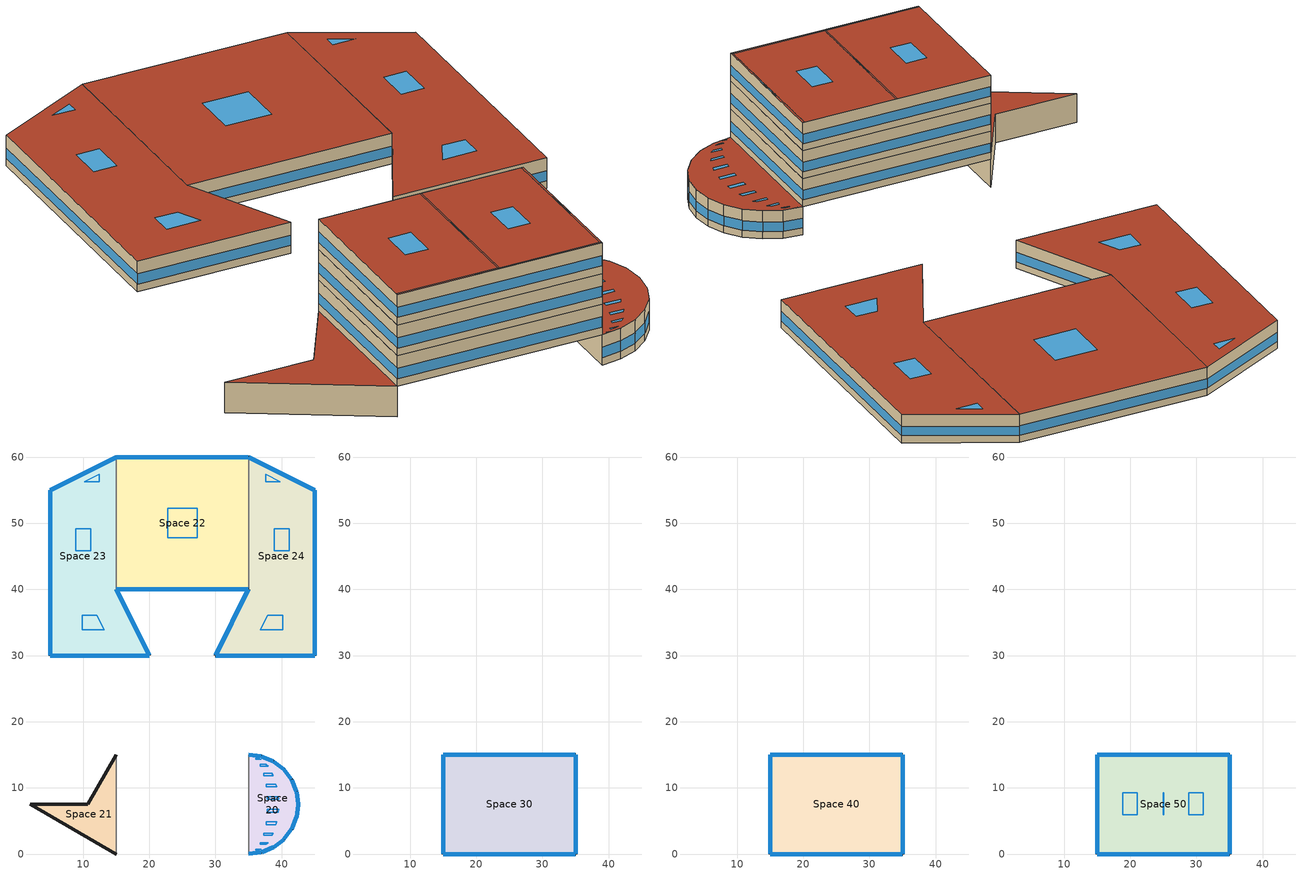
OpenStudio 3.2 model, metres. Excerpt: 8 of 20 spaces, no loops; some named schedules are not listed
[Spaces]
Space 20
 floor to Space 12: 35,15 36.94,14.74 38.75,14 40.3,12.8 41.5,11.25 42.24,9.44 42.5,7.5 42.24,5.56 41.5,3.75 40.3,2.2 38.75,1 36.94,0.26 35,0 z3.05
 wall outside: 35,0 36.94,0.26 38.75,1 40.3,2.2 41.5,3.75 42.24,5.56 42.5,7.5 42.24,9.44 41.5,11.25 40.3,12.8 38.75,14 36.94,14.74 35,15 z3.05:6.1
 wall to Space 11: 35,15 35,0 z3.05:6.1
 window (BTAP-Ext-FixedWindow:U=0.220 SHGC=0.600): 40.28,12.82 38.77,13.98 / 36.96,0.27 38.73,1 / 42.23,9.46 41.5,11.23 / 40.32,2.22 41.48,3.73 / 38.77,1.02 40.28,2.18 / 35.03,0 36.92,0.25 / 41.48,11.27 40.32,12.78 / 36.92,14.75 35.03,15 / 38.73,14 36.96,14.73 / 42.25,5.58 42.5,7.47 / 42.5,7.53 42.25,9.42 / 41.5,3.77 42.23,5.54 z3.81:4.85
 roof outside: 35,0 36.94,0.26 38.75,1 40.3,2.2 41.5,3.75 42.24,5.56 42.5,7.5 42.24,9.44 41.5,11.25 40.3,12.8 38.75,14 36.94,14.74 35,15 z6.1
 skylight (BTAP-Ext-Skylights:U=0.220 SHGC=0.600): 35.94,0.19 35.5,0.19 35.5,0.13 z6.1; 36.94,0.71 36.1,0.71 36.1,0.55 36.54,0.55 z6.1; 37.94,1.73 36.76,1.73 36.76,1.47 37.6,1.47 z6.1; 38.74,3.15 37.29,3.15 37.29,2.8 38.48,2.8 z6.1; 39.29,4.86 37.67,4.86 37.67,4.45 39.12,4.45 z6.1; 39.54,6.75 37.86,6.75 37.86,6.31 39.48,6.31 z6.1; 39.48,8.69 37.86,8.69 37.86,8.25 39.54,8.25 z6.1; 39.12,10.55 37.67,10.55 37.67,10.14 39.29,10.14 z6.1; 38.48,12.2 37.29,12.2 37.29,11.85 38.74,11.85 z6.1; 37.6,13.53 36.76,13.53 36.76,13.27 37.94,13.27 z6.1; 36.54,14.45 36.1,14.45 36.1,14.29 36.94,14.29 z6.1; 35.5,14.87 35.5,14.81 35.94,14.81 z6.1
Space 22
 floor to Space 17: 35,60 35,40 15,40 15,60 z3.05
 wall outside: 15,40 35,40 / 35,60 15,60 z3.05:6.1
 wall to Space 23: 15,60 15,40 z3.05:6.1
 wall to Space 24: 35,40 35,60 z3.05:6.1
 window (BTAP-Ext-FixedWindow:U=0.220 SHGC=0.600): 15.03,40 34.97,40 / 34.97,60 15.03,60 z3.81:4.83
 roof outside: 35,40 35,60 15,60 15,40 z6.1
 skylight (BTAP-Ext-Skylights:U=0.220 SHGC=0.600): 27.24,47.76 27.24,52.24 22.76,52.24 22.76,47.76 z6.1
Space 23
 floor to Space 14: 15,60 15,40 20,30 5,30 5,55 z3.05
 wall outside: 15,60 5,55 5,30 20,30 15,40 z3.05:6.1
 window (BTAP-Ext-FixedWindow:U=0.220 SHGC=0.600): 5,54.97 5,30.03 / 14.98,59.99 5.02,55.01 / 5.03,30 19.97,30 / 19.99,30.02 15.01,39.98 z3.81:4.83
 roof outside: 20,30 15,40 15,60 5,55 5,30 z6.1
 skylight (BTAP-Ext-Skylights:U=0.220 SHGC=0.600): 12.09,36.12 9.85,36.12 9.85,33.88 13.21,33.88 z6.1; 11.12,49.18 8.88,49.18 8.88,45.82 11.12,45.82 z6.1; 12.41,57.41 10.18,56.29 12.41,56.29 z6.1
Space 24
 floor to Space 16: 35,60 45,55 45,30 30,30 35,40 z3.05
 wall outside: 35,40 30,30 45,30 45,55 35,60 z3.05:6.1
 window (BTAP-Ext-FixedWindow:U=0.220 SHGC=0.600): 34.99,39.98 30.01,30.02 / 44.98,55.01 35.02,59.99 / 45,30.03 45,54.97 / 30.03,30 44.97,30 z3.81:4.83
 roof outside: 45,30 45,55 35,60 35,40 30,30 z6.1
 skylight (BTAP-Ext-Skylights:U=0.220 SHGC=0.600): 40.15,36.12 37.91,36.12 36.79,33.88 40.15,33.88 z6.1; 41.12,49.18 38.88,49.18 38.88,45.82 41.12,45.82 z6.1; 37.59,57.41 37.59,56.29 39.82,56.29 z6.1
Space 21
 floor to Space 10: 15,15 15,0 2.01,7.5 10.67,7.5 z3.05
 wall outside: 15,15 10.67,7.5 2.01,7.5 15,0 z3.05:6.1
 wall to Space 11: 15,0 15,15 z3.05:6.1
 roof outside: 15,0 15,15 10.67,7.5 2.01,7.5 z6.1
Space 30
 floor to Space 11: 35,15 35,0 15,0 15,15 z6.1
 wall outside: 15,0 35,0 35,15 15,15 15,0 z6.1:9.15
 window (BTAP-Ext-FixedWindow:U=0.220 SHGC=0.600): 15.03,0 34.97,0 / 34.97,15 15.03,15 / 15,14.97 15,0.03 / 35,0.03 35,14.97 z6.86:7.88
Space 40
 floor to Space 30: 35,15 35,0 15,0 15,15 z9.15
 wall outside: 35,15 15,15 15,0 35,0 35,15 z9.15:12.2
 window (BTAP-Ext-FixedWindow:U=0.220 SHGC=0.600): 34.97,15 15.03,15 / 15,14.97 15,0.03 / 35,0.03 35,14.97 / 15.03,0 34.97,0 z9.91:10.93
Space 50
 floor to Space 40: 35,15 35,0 15,0 15,15 z12.2
 wall outside: 35,15 15,15 15,0 35,0 35,15 z12.2:15.25
 window (BTAP-Ext-FixedWindow:U=0.220 SHGC=0.600): 35,0.03 35,14.97 / 15.03,0 34.97,0 / 34.97,15 15.03,15 / 15,14.97 15,0.03 z12.96:13.98
 roof outside: 35,0 35,15 34.8,15 34.8,0.2 z15.25; 35,0 34.8,0.2 15,0.2 15,0 z15.25; 24.9,0.2 24.9,15 15,15 15,0.2 z15.25; 34.8,0.2 34.8,15 25.1,15 25.1,0.2 z15.25; 25.1,0.2 25.1,15 24.9,15 24.9,0.2 z15.25
 skylight (BTAP-Ext-Skylights:U=0.220 SHGC=0.600): 27.2,0.08 27.15,0.12 22.73,0.12 22.73,0.08 z15.25; 21.06,5.95 21.06,9.25 18.84,9.25 18.84,5.95 z15.25; 31.03,5.95 31.03,9.25 28.87,9.25 28.87,5.95 z15.25; 25.02,5.95 25.02,9.25 24.98,9.25 24.98,5.95 z15.25; 34.95,0.15 34.9,0.15 34.95,0.1 z15.25; 34.92,9.25 34.88,9.25 34.88,5.95 34.92,5.95 z15.25
[Building]
EdgeCaseGeometry: Default Construction Set=BTAP-Mass at hdd = 5000.0; Standards Number of Stories=6; Standards Number of Above Ground Stories=5; Standards Template=NECB2011
[Site]
Calgary Intl AP_AB_CAN: Latitude {deg}=51.114; Longitude {deg}=-114.02; Time Zone {hr}=-7; Elevation {m}=1084.1
[ClimateZones]
Climate Zone Institution Name 1=ASHRAE; Climate Zone Document Name 1=ANSI/ASHRAE Standard 169; Climate Zone Document Year 1=2006; Climate Zone Institution Name 2=CEC; Climate Zone Document Name 2=California Climate Zone Descriptions; Climate Zone Document Year 2=1995
[Site:WaterMainsTemperature]
Calculation Method=Correlation; Annual Average Outdoor Air Temperature {C}=5; Maximum Difference In Monthly Average Outdoor Air Temperatures {deltaC}=23.3
[SizingPeriod:DesignDay] Barometric Pressure {Pa}=88961; Sky Clearness=0; Rain Indicator=0; Snow Indicator=0; Day of Month=21; Daylight Saving Time Indicator=0; Humidity Indicating Type=Wetbulb; Dry-Bulb Temperature Range Modifier Type=DefaultMultipliers
Name | Maximum Dry-Bulb Temperature {C} | Daily Dry-Bulb Temperature Range {deltaC} | Humidity Indicating Conditions at Maximum Dry-Bulb | Wind Speed {m/s} | Wind Direction {deg} | Month | Day Type | Solar Model Indicator | ASHRAE Taub | ASHRAE Taud
Calgary Intl AP Ann Clg .4% Condns DB=>MWB | 28.5 | 12.1 | 16.1 | 4.5 | 160 | 7 | SummerDesignDay | ASHRAETau | 0.339 | 2.421
Calgary Intl AP Ann Htg 99.6% Condns DB | -28.5 | 0 | -28.5 | 2.9 | 200 | 1 | WinterDesignDay | ASHRAEClearSky
[Site:GroundTemperature:BuildingSurface]
19.527, 19.502, 19.536, 19.598, 20.002, 21.64, 22.225, 22.375, 21.449, 20.121, 19.802, 19.633
[Material:NoMass] Roughness=Smooth; Thermal Absorptance=0.9; Solar Absorptance=0.7
Name | Thermal Resistance {m2-K/W} | Visible Absorptance
Typical Carpet Pad; Typical Carpet Pad 1 | 0.21648 | 0.8
Typical Insulation 1 | 5.91238 | 0.7
Typical Insulation 2 | 4.49096 | 0.7
Typical Insulation 3 | 6.17282 | 0.7
Typical Carpet Pad 2 | 1.25503 | 0.8
Typical Carpet Pad 3; Typical Carpet Pad 4 | 3.45515 | 0.8
Typical Insulation 4 | 0.454528 | 0.7
Typical Insulation 5 | 0.454545 | 0.7
[Material]
Name | Roughness | Thickness {m} | Conductivity {W/m-K} | Density {kg/m3} | Specific Heat {J/kg-K} | Thermal Absorptance | Solar Absorptance | Visible Absorptance
G05 25mm wood | MediumSmooth | 0.0254 | 0.15 | 608 | 1630 | 0.9 | 0.5 | 0.5
100mm Normalweight concrete floor 1 | MediumSmooth | 0.1016 | 2.31 | 2322 | 832
G01 13mm gypsum board 1 | Smooth | 0.0127 | 0.16 | 800 | 1090 | 0.9 | 0.7 | 0.5
4 in. Normalweight Concrete Floor 1 | MediumRough | 0.1016 | 2.31 | 2322 | 832 | 0.9 | 0.7 | 0.7
1IN Stucco 1 | Smooth | 0.0253 | 0.6918 | 1858 | 837 | 0.9 | 0.7 | 0.92
8IN CONCRETE HW RefBldg 1 | Rough | 0.2032 | 1.311 | 2240 | 836.8 | 0.9 | 0.7 | 0.7
1/2IN Gypsum 1 | Smooth | 0.0127 | 0.16 | 784.9 | 830 | 0.9 | 0.4 | 0.4
Metal Roof Surface 1; F08 Metal surface 1 | Smooth | 0.0008 | 45.28 | 7824 | 500 | 0.9 | 0.7 | 0.7
6 in. Normalweight Concrete Floor 1; 6 in. Normalweight Concrete Floor 2; 6 in. Normalweight Concrete Floor 3 | MediumRough | 0.1524 | 2.31 | 2322 | 832 | 0.9 | 0.7 | 0.7
[Construction]
BTAP-Int-Partition; BTAP-Int-Door: G05 25mm wood
BTAP-Int-Floor: 100mm Normalweight concrete floor 1, Typical Carpet Pad
BTAP-Int-Wall: G01 13mm gypsum board 1, G01 13mm gypsum board 1
BTAP-Int-Ceiling: Typical Carpet Pad, 100mm Normalweight concrete floor 1
BTAP-Int-Window: SimpleGlazing
BTAP-Ext-Floor-Mass:U-0.162: Typical Insulation 1, 4 in. Normalweight Concrete Floor 1, Typical Carpet Pad 1
BTAP-Ext-Wall-Mass:U-0.21: 1IN Stucco 1, 8IN CONCRETE HW RefBldg 1, Typical Insulation 2, 1/2IN Gypsum 1
BTAP-Ext-Roof-Metal:U-0.162: Metal Roof Surface 1, Typical Insulation 3
BTAP-Grnd-Floor-Mass:U-0.757: 6 in. Normalweight Concrete Floor 1, Typical Carpet Pad 2
BTAP-Grnd-Wall-Mass:U-0.284: 6 in. Normalweight Concrete Floor 2, Typical Carpet Pad 3
BTAP-Grnd-Roof-Mass:U-0.284: 6 in. Normalweight Concrete Floor 3, Typical Carpet Pad 4
BTAP-Ext-FixedWindow:U=0.220 SHGC=0.600; BTAP-Ext-GlassDoors:U=0.220 SHGC=0.600; BTAP-Ext-Skylights:U=0.220 SHGC=0.600; BTAP-Ext-DaylightDomes:U=0.220 SHGC=0.600; BTAP-Ext-DaylightDiffuser:U=0.220 SHGC=0.600: SimpleGlazing:U=0.220 SHGC=0.600
BTAP-Ext-Door:U-2.2: F08 Metal surface 1, Typical Insulation 4
BTAP-Ext-OverHeadDoor:U-2.2: Typical Insulation 5
[DefaultConstructionSet]
BTAP-Mass at hdd = 5000.0: Default Exterior Surface Constructions=BTAP-Mass at hdd = 5000.0; Default Interior Surface Constructions=Default Surface Constructions 2; Default Ground Contact Surface Constructions=BTAP-Mass at hdd = 5000.0 1; Default Exterior SubSurface Constructions=BTAP-Mass at hdd = 5000.0; Default Interior SubSurface Constructions=Default Sub Surface Constructions 2; Interior Partition Construction=BTAP-Int-Partition
[DefaultSurfaceConstructions]
Name | Floor Construction | Wall Construction | Roof Ceiling Construction
Default Surface Constructions 2 | BTAP-Int-Floor | BTAP-Int-Wall | BTAP-Int-Ceiling
BTAP-Mass at hdd = 5000.0 | BTAP-Ext-Floor-Mass:U-0.162 | BTAP-Ext-Wall-Mass:U-0.21 | BTAP-Ext-Roof-Metal:U-0.162
BTAP-Mass at hdd = 5000.0 1 | BTAP-Grnd-Floor-Mass:U-0.757 | BTAP-Grnd-Wall-Mass:U-0.284 | BTAP-Grnd-Roof-Mass:U-0.284
[DefaultSubSurfaceConstructions]
Name | Fixed Window Construction | Operable Window Construction | Door Construction | Glass Door Construction | Overhead Door Construction | Skylight Construction | Tubular Daylight Dome Construction | Tubular Daylight Diffuser Construction
Default Sub Surface Constructions 2 | BTAP-Int-Window | BTAP-Int-Window | BTAP-Int-Door
BTAP-Mass at hdd = 5000.0 | BTAP-Ext-FixedWindow:U=0.220 SHGC=0.600 | BTAP-Ext-FixedWindow:U=0.220 SHGC=0.600 | BTAP-Ext-Door:U-2.2 | BTAP-Ext-GlassDoors:U=0.220 SHGC=0.600 | BTAP-Ext-OverHeadDoor:U-2.2 | BTAP-Ext-Skylights:U=0.220 SHGC=0.600 | BTAP-Ext-DaylightDomes:U=0.220 SHGC=0.600 | BTAP-Ext-DaylightDiffuser:U=0.220 SHGC=0.600
[WindowMaterial:SimpleGlazingSystem] U-Factor {W/m2-K}=2.2; Solar Heat Gain Coefficient=0.6; Visible Transmittance=0.21
SimpleGlazing; SimpleGlazing:U=0.220 SHGC=0.600
[DefaultScheduleSet] Infiltration Schedule=Always On
Name | Number of People Schedule | People Activity Level Schedule | Lighting Schedule | Electric Equipment Schedule
Space Function - undefined - Schedule Set
Space Function Corr. < 2.4m wide-sch-C Schedule Set; Space Function Hospital - physical therapy Schedule Set; Space Function Lobby - elevator Schedule Set; Space Function Mfg - corr. < 2.4m-sch-C Schedule Set | NECB-C-Occupancy | NECB-Activity | NECB-C-Lighting | NECB-C-Electric-Equipment
Space Function Hospital - medical supply Schedule Set; Space Function Transp. counter Schedule Set | NECB-H-Occupancy | NECB-Activity | NECB-H-Lighting | NECB-H-Electric-Equipment
Space Function Religious - pulpit/choir Schedule Set | NECB-I-Occupancy | NECB-Activity | NECB-I-Lighting | NECB-I-Electric-Equipment
[Lights:Definition] Design Level Calculation Method=Watts/Area; Fraction Radiant=0.5; Fraction Visible=0.2
Name | Watts per Space Floor Area {W/m2}
Space Function Corr. < 2.4m wide-sch-C Lights Definition | 8.39993
Space Function Hospital - medical supply Lights Definition | 13.6999
Space Function Hospital - physical therapy Lights Definition | 9.79992
Space Function Lobby - elevator Lights Definition | 6.89994
Space Function Mfg - corr. < 2.4m-sch-C Lights Definition | 5.49995
Space Function Religious - pulpit/choir Lights Definition | 18.1998
Space Function Transp. counter Lights Definition | 11.5999
[DesignSpecification:OutdoorAir]
Name | Outdoor Air Flow per Person {m3/s-person} | Outdoor Air Flow per Floor Area {m3/s-m2} | Outdoor Air Flow Air Changes per Hour {1/hr} | Outdoor Air Method
Space Function - undefined - Ventilation | 0 | 0 | 0
Space Function Corr. < 2.4m wide-sch-C Ventilation |  | 0.000254 |  | Sum
Space Function Hospital - medical supply Ventilation |  | 0.000762 |  | Sum
Space Function Hospital - physical therapy Ventilation | 0.0304482 |  |  | Sum
Space Function Lobby - elevator Ventilation |  | 0.00508 |  | Sum
Space Function Mfg - corr. < 2.4m-sch-C Ventilation |  | 0.00762 |  | Sum
Space Function Religious - pulpit/choir Ventilation | 0.0190506 |  |  | Sum
Space Function Transp. counter Ventilation | 0.0762025 |  |  | Sum
[People:Definition] Number of People Calculation Method=People/Area; Fraction Radiant=0.3
Name | People per Space Floor Area {person/m2}
Space Function Corr. < 2.4m wide-sch-C People Definition; Space Function Mfg - corr. < 2.4m-sch-C People Definition | 0.0100104
Space Function Hospital - medical supply People Definition; Space Function Hospital - physical therapy People Definition | 0.0500522
Space Function Lobby - elevator People Definition; Space Function Transp. counter People Definition | 0.0999967
Space Function Religious - pulpit/choir People Definition | 0.199993
[ElectricEquipment:Definition] Design Level Calculation Method=Watts/Area; Fraction Radiant=0.5
Name | Watts per Space Floor Area {W/m2}
Space Function Hospital - medical supply Elec Equip Definition; Space Function Lobby - elevator Elec Equip Definition; Space Function Religious - pulpit/choir Elec Equip Definition | 0.999992
Space Function Hospital - physical therapy Elec Equip Definition | 9.99992
Space Function Transp. counter Elec Equip Definition | 2.49998
[ShadingControl]
Shading Control 1: Shading Type=InteriorBlind; Multiple Surface Control Type=Sequential
[BuildingStory] Nominal Floor to Floor Height {m}=3.05
Name | Nominal Z Coordinate {m}
Building Story 2 | 3.05
Building Story 3 | 6.1
Building Story 4 | 9.15
Building Story 5 | 12.2
[Space]
Name | Space Type | Building Story | Thermal Zone
Space 20 | Space Function Mfg - corr. < 2.4m-sch-C | Building Story 2 | WILD_ST=Mfg - corr. < 2.4m-sch-F_FL=Building Story 2_SCH=C
Space 30 | Space Function Corr. < 2.4m wide-sch-C | Building Story 3 | WILD_ST=Corr. < 2.4m wide-sch-B_FL=Building Story 3_SCH=C
Space 40 | Space Function Transp. counter | Building Story 4 | ALL_ST=Transp. counter_FL=Building Story 4_SCH=H
Space 50 | Space Function Hospital - medical supply | Building Story 5 | ALL_ST=Hospital - medical supply_FL=Building Story 5_SCH=H
Space 22 | Space Function Lobby - elevator | Building Story 2 | ALL_ST=Lobby - elevator_FL=Building Story 2_SCH=C
Space 23 | Space Function Religious - pulpit/choir | Building Story 2 | ALL_ST=Religious - pulpit/choir_FL=Building Story 2_SCH=I
Space 24 | Space Function Hospital - physical therapy | Building Story 2 | ALL_ST=Hospital - physical therapy_FL=Building Story 2_SCH=C
Space 21 | Space Function - undefined - | Building Story 2 | ALL_ST=- undefined -_FL=Building Story 2_SCH=A
[SpaceType] Standards Template=NECB2011; Standards Building Type=Space Function
Name | Default Schedule Set | Design Specification Outdoor Air Object | Standards Space Type
Space Function - undefined - | Space Function - undefined - Schedule Set | Space Function - undefined - Ventilation | - undefined -
Space Function Corr. < 2.4m wide-sch-C | Space Function Corr. < 2.4m wide-sch-C Schedule Set | Space Function Corr. < 2.4m wide-sch-C Ventilation | Corr. < 2.4m wide-sch-C
Space Function Hospital - medical supply | Space Function Hospital - medical supply Schedule Set | Space Function Hospital - medical supply Ventilation | Hospital - medical supply
Space Function Hospital - physical therapy | Space Function Hospital - physical therapy Schedule Set | Space Function Hospital - physical therapy Ventilation | Hospital - physical therapy
Space Function Lobby - elevator | Space Function Lobby - elevator Schedule Set | Space Function Lobby - elevator Ventilation | Lobby - elevator
Space Function Mfg - corr. < 2.4m-sch-C | Space Function Mfg - corr. < 2.4m-sch-C Schedule Set | Space Function Mfg - corr. < 2.4m-sch-C Ventilation | Mfg - corr. < 2.4m-sch-C
Space Function Religious - pulpit/choir | Space Function Religious - pulpit/choir Schedule Set | Space Function Religious - pulpit/choir Ventilation | Religious - pulpit/choir
Space Function Transp. counter | Space Function Transp. counter Schedule Set | Space Function Transp. counter Ventilation | Transp. counter
[ThermostatSetpoint:DualSetpoint]
Name | Heating Setpoint Temperature Schedule | Cooling Setpoint Temperature Schedule
Space Function - undefined - Thermostat 3
Space Function Hospital - medical supply Thermostat 3; Space Function Transp. counter Thermostat 3 | NECB-H-Thermostat Setpoint-Heating | NECB-H-Thermostat Setpoint-Cooling
Space Function Lobby - elevator Thermostat 3; Space Function Hospital - physical therapy Thermostat 3; Space Function Mfg - corr. < 2.4m-sch-C Thermostat 1; Space Function Corr. < 2.4m wide-sch-C Thermostat 1 | NECB-C-Thermostat Setpoint-Heating | NECB-C-Thermostat Setpoint-Cooling
Space Function Religious - pulpit/choir Thermostat 3 | NECB-I-Thermostat Setpoint-Heating | NECB-I-Thermostat Setpoint-Cooling
[People] Work Efficiency Schedule=Work Efficiency Schedule; Clothing Insulation Schedule=Clothing Schedule; Air Velocity Schedule=Air Velocity Schedule; Multiplier=1
Name | People Definition | Space or SpaceType
Space Function Corr. < 2.4m wide-sch-C People | Space Function Corr. < 2.4m wide-sch-C People Definition | Space Function Corr. < 2.4m wide-sch-C
Space Function Hospital - medical supply People | Space Function Hospital - medical supply People Definition | Space Function Hospital - medical supply
Space Function Hospital - physical therapy People | Space Function Hospital - physical therapy People Definition | Space Function Hospital - physical therapy
Space Function Lobby - elevator People | Space Function Lobby - elevator People Definition | Space Function Lobby - elevator
Space Function Mfg - corr. < 2.4m-sch-C People | Space Function Mfg - corr. < 2.4m-sch-C People Definition | Space Function Mfg - corr. < 2.4m-sch-C
Space Function Religious - pulpit/choir People | Space Function Religious - pulpit/choir People Definition | Space Function Religious - pulpit/choir
Space Function Transp. counter People | Space Function Transp. counter People Definition | Space Function Transp. counter
[ElectricEquipment]
Name | Electric Equipment Definition | Space or SpaceType
Space Function Hospital - medical supply Elec Equip | Space Function Hospital - medical supply Elec Equip Definition | Space Function Hospital - medical supply
Space Function Hospital - physical therapy Elec Equip | Space Function Hospital - physical therapy Elec Equip Definition | Space Function Hospital - physical therapy
Space Function Lobby - elevator Elec Equip | Space Function Lobby - elevator Elec Equip Definition | Space Function Lobby - elevator
Space Function Religious - pulpit/choir Elec Equip | Space Function Religious - pulpit/choir Elec Equip Definition | Space Function Religious - pulpit/choir
Space Function Transp. counter Elec Equip | Space Function Transp. counter Elec Equip Definition | Space Function Transp. counter
[Lights] Fraction Replaceable=1
Name | Lights Definition | Space or SpaceType
Space Function Corr. < 2.4m wide-sch-C Lights | Space Function Corr. < 2.4m wide-sch-C Lights Definition | Space Function Corr. < 2.4m wide-sch-C
Space Function Hospital - medical supply Lights | Space Function Hospital - medical supply Lights Definition | Space Function Hospital - medical supply
Space Function Hospital - physical therapy Lights | Space Function Hospital - physical therapy Lights Definition | Space Function Hospital - physical therapy
Space Function Lobby - elevator Lights | Space Function Lobby - elevator Lights Definition | Space Function Lobby - elevator
Space Function Mfg - corr. < 2.4m-sch-C Lights | Space Function Mfg - corr. < 2.4m-sch-C Lights Definition | Space Function Mfg - corr. < 2.4m-sch-C
Space Function Religious - pulpit/choir Lights | Space Function Religious - pulpit/choir Lights Definition | Space Function Religious - pulpit/choir
Space Function Transp. counter Lights | Space Function Transp. counter Lights Definition | Space Function Transp. counter
[SpaceInfiltration:DesignFlowRate] Schedule=Always On Discrete; Design Flow Rate Calculation Method=Flow/ExteriorArea; Flow per Exterior Surface Area {m3/s-m2}=0.00025; Constant Term Coefficient=0; Temperature Term Coefficient=0; Velocity Term Coefficient=0.224; Velocity Squared Term Coefficient=0
Name | Space or SpaceType
Space 20 Infiltration | Space 20
Space 21 Infiltration | Space 21
Space 22 Infiltration | Space 22
Space 23 Infiltration | Space 23
Space 24 Infiltration | Space 24
Space 30 Infiltration | Space 30
Space 40 Infiltration | Space 40
Space 50 Infiltration | Space 50
[ThermalZone] Use Ideal Air Loads=No
Name | Thermostat
ALL_ST=- undefined -_FL=Building Story 2_SCH=A | Space Function - undefined - Thermostat 3
ALL_ST=Hospital - medical supply_FL=Building Story 5_SCH=H | Space Function Hospital - medical supply Thermostat 3
ALL_ST=Transp. counter_FL=Building Story 4_SCH=H | Space Function Transp. counter Thermostat 3
ALL_ST=Lobby - elevator_FL=Building Story 2_SCH=C | Space Function Lobby - elevator Thermostat 3
ALL_ST=Hospital - physical therapy_FL=Building Story 2_SCH=C | Space Function Hospital - physical therapy Thermostat 3
ALL_ST=Religious - pulpit/choir_FL=Building Story 2_SCH=I | Space Function Religious - pulpit/choir Thermostat 3
WILD_ST=Mfg - corr. < 2.4m-sch-F_FL=Building Story 2_SCH=C | Space Function Mfg - corr. < 2.4m-sch-C Thermostat 1
WILD_ST=Corr. < 2.4m wide-sch-B_FL=Building Story 3_SCH=C | Space Function Corr. < 2.4m wide-sch-C Thermostat 1
